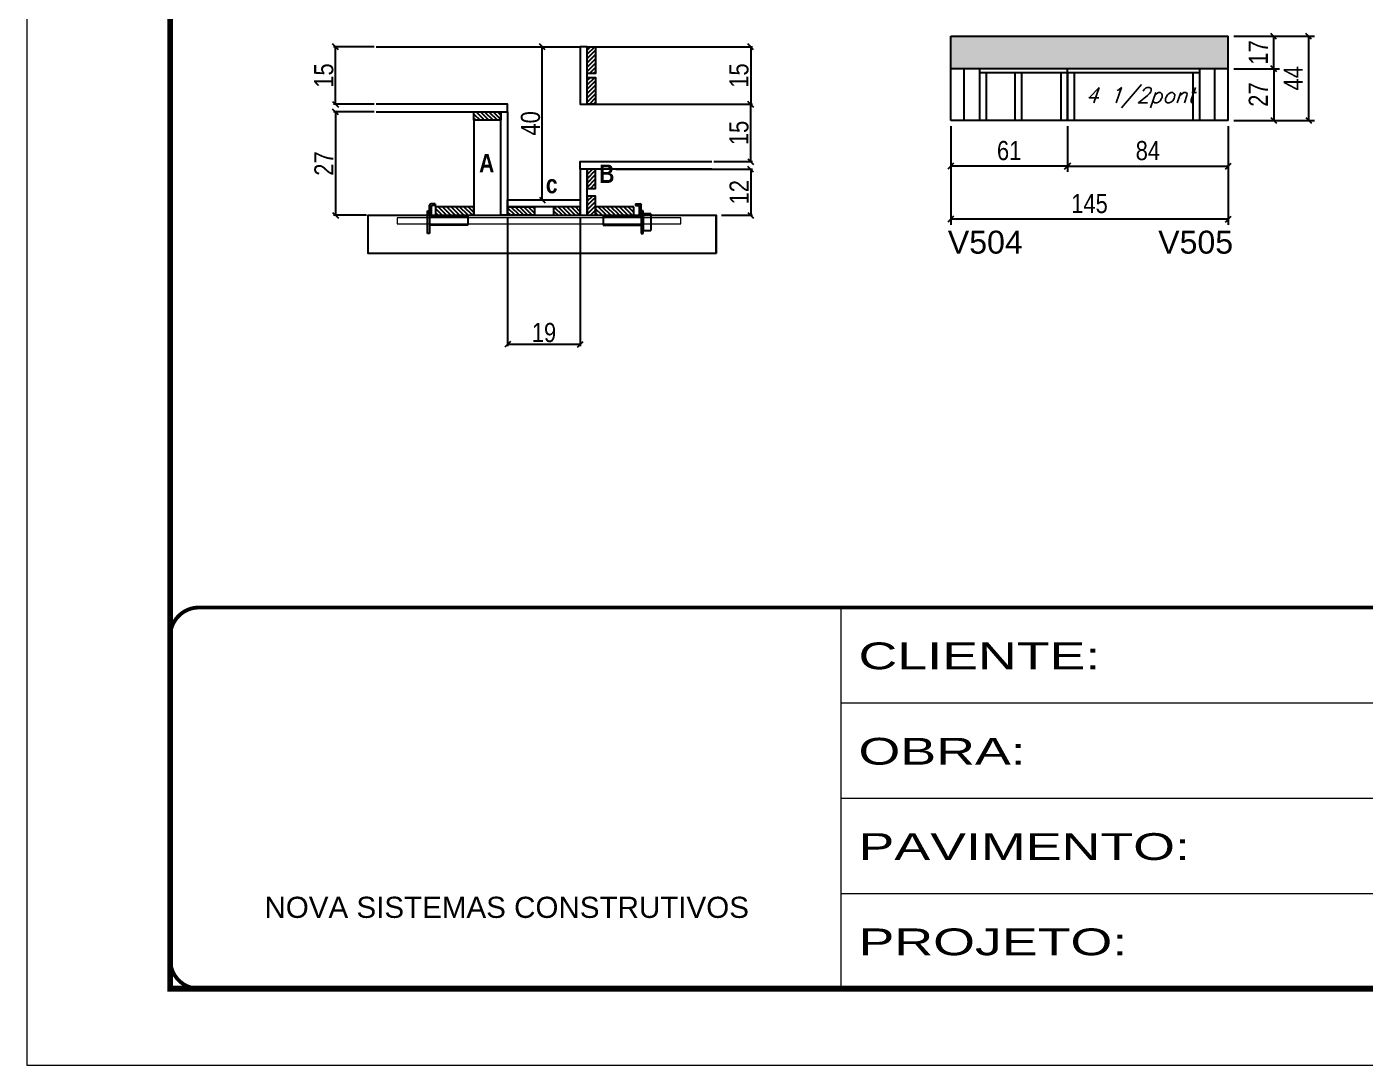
# Model space of a CAD drawing. Extents: x 3309 to 9590, y -2522 to 14608.
# Drawn here: x 8078 to 8777, y 10112 to 10655 of the extents above; entities that cross this region are included whole.
import ezdxf

# ---------------------------------------------------------------- set-up
doc = ezdxf.new("R2010")
doc.units = 0
doc.linetypes.add('CONTINUO', pattern=[0])
doc.linetypes.add('DASHED', pattern=[0.75, 0.5, -0.25])
for name, color, linetype in [('5', 5, 'Continuous'), ('barrote', 251, 'Continuous'), ('COTA', 241, 'Continuous'), ('detalhes', 4, 'Continuous'), ('Painéis', 200, 'Continuous'), ('presilha', 1, 'Continuous'), ('SARR_2.2x10', 60, 'Continuous'), ('SARR_2.2x7', 40, 'Continuous'), ('SARR_3.5x7', 81, 'Continuous'), ('texto', 7, 'Continuous')]:
    doc.layers.add(name, color=color, linetype=linetype)
for name, color, linetype, lineweight in [('CONCRETO', 251, 'Continuous', 25), ('Folhas', 255, 'Continuous', 9), ('SARRAFO DE PRESSAO', 251, 'DASHED', 9), ('SCO-___-LAJ', 2, 'Continuous', 0)]:
    doc.layers.add(name, color=color, linetype=linetype, lineweight=lineweight)
doc.styles.add('ARIAL', font='arial.ttf')
doc.styles.add('COTA TECNICA', font='techl___.ttf', dxfattribs={"height": 10})
doc.styles.add('COTA TECNICA 2X', font='techl___.ttf', dxfattribs={"height": 10})
doc.styles.add('Romans', font='romans.shx')
doc.styles.get("Standard").update_dxf_attribs({"font": 'arial.ttf'})
doc.styles.add('TECNICA', font='techb___.ttf', dxfattribs={"height": 10})
doc.styles.add('Tecnologia', font='')
doc.styles.get('Tecnologia').set_extended_font_data('Forgotten Futurist')
doc.dimstyles.new('PAINEL', dxfattribs={"dimtxt": 10, "dimasz": 3, "dimexe": 3, "dimexo": 3, "dimgap": 3, "dimtad": 1, "dimdec": 1, "dimzin": 12, "dimdsep": 46, "dimtxsty": 'COTA TECNICA', "dimblk1": 'OBLIQUE', "dimblk2": 'OBLIQUE', "dimsah": 1, "dimcen": 0.9, "dimclrd": 4, "dimclre": 4, "dimclrt": 240, "dimadec": 1, "dimazin": 3, "dimtfac": 1, "dimtdec": 1, "dimtmove": 0, "dimatfit": 3, "dimfxl": 1, "dimtolj": 1, "dimtzin": 12, "dimarcsym": 0})
doc.dimstyles.new('SECAO', dxfattribs={"dimscale": 0.333333, "dimtxt": 5, "dimasz": 9, "dimexe": 3, "dimexo": 3, "dimgap": 3, "dimtad": 1, "dimdec": 1, "dimlfac": 0.5, "dimzin": 12, "dimdsep": 46, "dimtxsty": 'COTA TECNICA 2X', "dimblk1": 'OBLIQUE', "dimblk2": 'OBLIQUE', "dimsah": 1, "dimcen": 0.9, "dimclrd": 4, "dimclre": 4, "dimclrt": 240, "dimadec": 1, "dimazin": 3, "dimtfac": 1, "dimtdec": 1, "dimtmove": 0, "dimatfit": 3, "dimfxl": 1, "dimtolj": 1, "dimtzin": 12, "dimarcsym": 0})
pattern_1 = [(135, (41564.4781, -112955.7535), (-1.122532015, -1.122532015), [])]

# ---------------------------------------------------------------- blocks, each defined once
blk = doc.blocks.new('9999999999')
at = {"color": 30, "linetype": 'CONTINUO'}
for p, q in [((98564.56, 34230.21), (98564.56, 34429.45)), ((98564.56, 34379.64), (99583.98, 34379.64)), ((98564.56, 34329.83), (99487.98, 34329.83)), ((98564.56, 34280.02), (99487.98, 34280.02))]:
    blk.add_line(p, q, dxfattribs=at)
at = {"color": 30, "linetype": 'CONTINUO', "const_width": 2}
blk.add_lwpolyline([(99583.98, 34230.21), (99583.98, 34414.45, 0.414214), (99568.98, 34429.45), (98228.98, 34429.45, 0.414214), (98213.98, 34414.45), (98213.98, 34245.21, 0.414214), (98228.98, 34230.21), (99583.98, 34230.21)], format="xyb", dxfattribs=at)
at = {"layer": 'Folhas'}
blk.add_lwpolyline([(98138.98, 34190.21), (99623.98, 34190.21), (99623.98, 35240.21), (98138.98, 35240.21)], close=True, dxfattribs=at)
at = {"layer": 'Folhas', "color": 30, "const_width": 3}
blk.add_lwpolyline([(98213.98, 34230.21), (99583.98, 34230.21), (99583.98, 35200.21), (98213.98, 35200.21)], close=True, dxfattribs=at)
at = {"color": 7, "linetype": 'Continuous', "ltscale": 5, "style": 'ARIAL'}
blk.add_text('NOVA SISTEMAS CONSTRUTIVOS', height=11.0592, dxfattribs=at).set_placement((98263.19, 34267.21))
at = {"layer": 'Folhas', "color": 7, "style": 'Tecnologia', "width": 1.5}
for s, p in [('CLIENTE:', (98573.65, 34397.17)), ('OBRA:', (98573.65, 34347.31)), ('PAVIMENTO:', (98573.65, 34297.5)), ('PROJETO:', (98573.65, 34247.69))]:
    blk.add_text(s, height=14, dxfattribs=at).set_placement(p)
blk = doc.blocks.new('_Oblique')
at = {"color": 0, "linetype": 'ByBlock', "lineweight": -2}
blk.add_line((-0.5, -0.5), (0.5, 0.5), dxfattribs=at)
blk = doc.blocks.new('*D306')
at = {"layer": 'COTA', "color": 4, "linetype": 'ByBlock', "lineweight": -2, "transparency": 16777216}
for p, q in [((8560.76, 10602.97), (8560.76, 10579.05)), ((8621.76, 10602.97), (8621.76, 10579.05)), ((8621.76, 10582.05), (8560.76, 10582.05))]:
    blk.add_line(p, q, dxfattribs=at)
at = {"layer": 'Defpoints', "color": 0, "linetype": 'ByBlock', "transparency": 16777216}
for p in [(8560.76, 10605.97), (8621.76, 10605.97), (8560.76, 10582.05)]:
    blk.add_point(p, dxfattribs=at)
at = {"layer": 'COTA', "color": 4, "linetype": 'ByBlock', "lineweight": -2, "transparency": 16777216, "xscale": 3, "yscale": 3, "zscale": 3, "rotation": 180}
blk.add_blockref('_Oblique', (8560.76, 10582.05), dxfattribs=at)
at = {"layer": 'COTA', "color": 4, "linetype": 'ByBlock', "lineweight": -2, "transparency": 16777216, "xscale": 3, "yscale": 3, "zscale": 3}
blk.add_blockref('_Oblique', (8621.76, 10582.05), dxfattribs=at)
at = {"layer": 'COTA', "color": 240, "linetype": 'ByBlock', "transparency": 16777216, "insert": (8591.26, 10590.15), "char_height": 10, "attachment_point": 5, "style": 'COTA TECNICA'}
blk.add_mtext('\\A1;61', dxfattribs=at)
blk = doc.blocks.new('*D309')
at = {"layer": 'COTA', "color": 4, "linetype": 'ByBlock', "lineweight": -2, "transparency": 16777216}
for p, q in [((8560.76, 10602.97), (8560.76, 10551.34)), ((8705.76, 10602.97), (8705.76, 10551.34)), ((8705.76, 10554.34), (8560.76, 10554.34))]:
    blk.add_line(p, q, dxfattribs=at)
at = {"layer": 'Defpoints', "color": 0, "linetype": 'ByBlock', "transparency": 16777216}
for p in [(8560.76, 10605.97), (8705.76, 10605.97), (8560.76, 10554.34)]:
    blk.add_point(p, dxfattribs=at)
at = {"layer": 'COTA', "color": 4, "linetype": 'ByBlock', "lineweight": -2, "transparency": 16777216, "xscale": 3, "yscale": 3, "zscale": 3, "rotation": 180}
blk.add_blockref('_Oblique', (8560.76, 10554.34), dxfattribs=at)
at = {"layer": 'COTA', "color": 4, "linetype": 'ByBlock', "lineweight": -2, "transparency": 16777216, "xscale": 3, "yscale": 3, "zscale": 3}
blk.add_blockref('_Oblique', (8705.76, 10554.34), dxfattribs=at)
at = {"layer": 'COTA', "color": 240, "linetype": 'ByBlock', "transparency": 16777216, "insert": (8633.26, 10562.45), "char_height": 10, "attachment_point": 5, "style": 'COTA TECNICA'}
blk.add_mtext('\\A1;145', dxfattribs=at)
blk = doc.blocks.new('*D307')
at = {"layer": 'COTA', "color": 4, "lineweight": -2, "transparency": 16777216}
for p, q in [((8621.76, 10602.97), (8621.76, 10579.05)), ((8705.76, 10602.97), (8705.76, 10579.05)), ((8621.76, 10582.05), (8705.76, 10582.05))]:
    blk.add_line(p, q, dxfattribs=at)
at = {"layer": 'Defpoints', "color": 0, "transparency": 16777216}
for p in [(8621.76, 10605.97, 0), (8705.76, 10605.97, 0), (8705.76, 10582.05)]:
    blk.add_point(p, dxfattribs=at)
at = {"layer": 'COTA', "color": 4, "lineweight": -2, "transparency": 16777216, "xscale": 3, "yscale": 3, "zscale": 3, "rotation": 180}
blk.add_blockref('_Oblique', (8621.76, 10582.05), dxfattribs=at)
at = {"layer": 'COTA', "color": 4, "lineweight": -2, "transparency": 16777216, "xscale": 3, "yscale": 3, "zscale": 3}
blk.add_blockref('_Oblique', (8705.76, 10582.05), dxfattribs=at)
at = {"layer": 'COTA', "color": 240, "transparency": 16777216, "insert": (8663.76, 10590.14), "char_height": 10, "attachment_point": 5, "style": 'COTA TECNICA'}
blk.add_mtext('\\A1;84', dxfattribs=at)
blk = doc.blocks.new('*D308')
at = {"layer": 'COTA', "color": 4, "lineweight": -2, "transparency": 16777216}
for p, q in [((8708.76, 10632.97), (8732.53, 10632.97)), ((8729.53, 10632.97), (8729.53, 10605.97)), ((8708.76, 10605.97), (8732.53, 10605.97))]:
    blk.add_line(p, q, dxfattribs=at)
at = {"layer": 'Defpoints', "color": 0, "transparency": 16777216}
for p in [(8705.76, 10632.97, 0), (8705.76, 10605.97, 0), (8729.53, 10605.97)]:
    blk.add_point(p, dxfattribs=at)
at = {"layer": 'COTA', "color": 4, "lineweight": -2, "transparency": 16777216, "xscale": 3, "yscale": 3, "zscale": 3}
for p, rotation in [((8729.53, 10632.97), 90), ((8729.53, 10605.97), 270)]:
    blk.add_blockref('_Oblique', p, dxfattribs=dict(at, rotation=rotation))
at = {"layer": 'COTA', "color": 240, "transparency": 16777216, "insert": (8721.46, 10619.47), "char_height": 10, "attachment_point": 5, "rotation": 90, "style": 'COTA TECNICA'}
blk.add_mtext('\\A1;27', dxfattribs=at)
blk = doc.blocks.new('*D310')
at = {"layer": 'COTA', "color": 4, "lineweight": -2, "transparency": 16777216}
for p, q in [((8708.76, 10649.97), (8732.53, 10649.97)), ((8729.53, 10632.97), (8729.53, 10649.97)), ((8708.76, 10632.97), (8732.53, 10632.97))]:
    blk.add_line(p, q, dxfattribs=at)
at = {"layer": 'Defpoints', "color": 0, "transparency": 16777216}
for p in [(8705.76, 10649.97, 0), (8729.53, 10649.97), (8705.76, 10632.97, 0)]:
    blk.add_point(p, dxfattribs=at)
at = {"layer": 'COTA', "color": 4, "lineweight": -2, "transparency": 16777216, "xscale": 3, "yscale": 3, "zscale": 3}
for p, rotation in [((8729.53, 10649.97), 90), ((8729.53, 10632.97), 270)]:
    blk.add_blockref('_Oblique', p, dxfattribs=dict(at, rotation=rotation))
at = {"layer": 'COTA', "color": 240, "transparency": 16777216, "insert": (8721.46, 10641.47), "char_height": 10, "attachment_point": 5, "rotation": 90, "style": 'COTA TECNICA'}
blk.add_mtext('\\A1;17', dxfattribs=at)
blk = doc.blocks.new('*D311')
at = {"layer": 'COTA', "color": 4, "lineweight": -2, "transparency": 16777216}
for p, q in [((8708.76, 10649.97), (8750.79, 10649.97)), ((8747.79, 10649.97), (8747.79, 10605.97)), ((8708.76, 10605.97), (8750.79, 10605.97))]:
    blk.add_line(p, q, dxfattribs=at)
at = {"layer": 'Defpoints', "color": 0, "transparency": 16777216}
for p in [(8705.76, 10649.97, 0), (8705.76, 10605.97, 0), (8747.79, 10605.97)]:
    blk.add_point(p, dxfattribs=at)
at = {"layer": 'COTA', "color": 4, "lineweight": -2, "transparency": 16777216, "xscale": 3, "yscale": 3, "zscale": 3}
for p, rotation in [((8747.79, 10649.97), 90), ((8747.79, 10605.97), 270)]:
    blk.add_blockref('_Oblique', p, dxfattribs=dict(at, rotation=rotation))
at = {"layer": 'COTA', "color": 240, "transparency": 16777216, "insert": (8739.72, 10627.97), "char_height": 10, "attachment_point": 5, "rotation": 90, "style": 'COTA TECNICA'}
blk.add_mtext('\\A1;44', dxfattribs=at)
blk = doc.blocks.new('*D345')
at = {"layer": 'COTA', "color": 4, "lineweight": -2, "transparency": 16777216}
for p, q in [((8329.15, 10555.42), (8329.15, 10487.94)), ((8367.15, 10555.42), (8367.15, 10487.94)), ((8329.15, 10488.94), (8367.15, 10488.94))]:
    blk.add_line(p, q, dxfattribs=at)
at = {"layer": 'Defpoints', "color": 0, "transparency": 16777216}
for p in [(8329.15, 10556.42), (8367.15, 10556.42), (8367.15, 10488.94)]:
    blk.add_point(p, dxfattribs=at)
at = {"layer": 'COTA', "color": 4, "lineweight": -2, "transparency": 16777216, "xscale": 3, "yscale": 3, "zscale": 3, "rotation": 180}
blk.add_blockref('_Oblique', (8329.15, 10488.94), dxfattribs=at)
at = {"layer": 'COTA', "color": 4, "lineweight": -2, "transparency": 16777216, "xscale": 3, "yscale": 3, "zscale": 3}
blk.add_blockref('_Oblique', (8367.15, 10488.94), dxfattribs=at)
at = {"layer": 'COTA', "color": 240, "transparency": 16777216, "insert": (8348.15, 10495.03), "char_height": 10, "attachment_point": 5, "style": 'COTA TECNICA 2X'}
blk.add_mtext('\\A1;19', dxfattribs=at)
blk = doc.blocks.new('PRESILHA METÁLICA 1')
at = {"layer": 'presilha'}
for p, q in [((12, 21), (8.6, 21)), ((12, 21), (12, 19.5)), ((0, 13), (6, 13)), ((0, 13), (0, 0)), ((6, 15.5), (7.5, 15.5)), ((6, -2.5), (6, 15.5)), ((6, 13), (6, 0)), ((7.5, 10.6), (7.5, 19.9)), ((7.5, 15.5), (7.5, -2.5)), ((9, 11.6), (9, 18.9)), ((12, 19.5), (9.6, 19.5)), ((37.5, 11), (9.6, 11)), ((37.5, 11), (37.5, 4.1)), ((6, 0), (0, 0)), ((37.5, 4.1), (7.5, 4.1)), ((7.5, -2.5), (6, -2.5))]:
    blk.add_line(p, q, dxfattribs=at)
for centre, radius, start, end in [((8.6, 19.9), 1.14, 90, 180), ((9.6, 18.9), 0.57, 90, 180), ((9.6, 11.6), 0.57, 180, 270)]:
    blk.add_arc(centre, radius, start, end, dxfattribs=at)
blk = doc.blocks.new('PRESILHA METÁLICA 2')
at = {"layer": 'presilha'}
for p, q in [((-5.2, 23.5), (-5.2, 22)), ((-5.2, 23.5), (-1.9, 23.5)), ((-5.2, 22), (-2.8, 22)), ((-2.2, 14.1), (-2.2, 21.4)), ((-0.8, 14.6), (-0.8, 22.4)), ((-30.8, 13.5), (-30.8, 6.6)), ((-30.8, 13.5), (-2.8, 13.5)), ((0.8, 18), (-0.8, 18)), ((-0.8, 18), (-0.8, 0)), ((0.8, 0), (0.8, 18)), ((-30.8, 6.6), (-0.8, 6.6)), ((-0.8, 0), (0.8, 0))]:
    blk.add_line(p, q, dxfattribs=at)
for centre, radius, start, end in [((-2.8, 21.4), 0.57, 0, 90), ((-1.9, 22.4), 1.14, 0, 90), ((-2.8, 14.1), 0.57, 270, 0)]:
    blk.add_arc(centre, radius, start, end, dxfattribs=at)
blk = doc.blocks.new('*D341')
at = {"layer": 'COTA', "color": 4, "lineweight": -2, "transparency": 16777216}
for p, q in [((8385.75, 10580.42), (8457.2, 10580.42)), ((8456.2, 10580.42), (8456.2, 10556.42)), ((8440.96, 10556.42), (8457.2, 10556.42))]:
    blk.add_line(p, q, dxfattribs=at)
at = {"layer": 'Defpoints', "color": 0, "transparency": 16777216}
for p in [(8384.75, 10580.42), (8439.96, 10556.42), (8456.2, 10556.42)]:
    blk.add_point(p, dxfattribs=at)
at = {"layer": 'COTA', "color": 4, "lineweight": -2, "transparency": 16777216, "xscale": 3, "yscale": 3, "zscale": 3}
for p, rotation in [((8456.2, 10580.42), 90), ((8456.2, 10556.42), 270)]:
    blk.add_blockref('_Oblique', p, dxfattribs=dict(at, rotation=rotation))
at = {"layer": 'COTA', "color": 240, "transparency": 16777216, "insert": (8450.14, 10568.42), "char_height": 10, "attachment_point": 5, "rotation": 90, "style": 'COTA TECNICA 2X'}
blk.add_mtext('\\A1;12', dxfattribs=at)
blk = doc.blocks.new('*D342')
at = {"layer": 'COTA', "color": 4, "lineweight": -2, "transparency": 16777216}
for p, q in [((8259.45, 10610.42), (8238.23, 10610.42)), ((8239.23, 10610.42), (8239.23, 10556.42)), ((8255.34, 10556.42), (8238.23, 10556.42))]:
    blk.add_line(p, q, dxfattribs=at)
at = {"layer": 'Defpoints', "color": 0, "transparency": 16777216}
for p in [(8260.45, 10610.42), (8239.23, 10556.42), (8256.34, 10556.42)]:
    blk.add_point(p, dxfattribs=at)
at = {"layer": 'COTA', "color": 4, "lineweight": -2, "transparency": 16777216, "xscale": 3, "yscale": 3, "zscale": 3}
for p, rotation in [((8239.23, 10610.42), 90), ((8239.23, 10556.42), 270)]:
    blk.add_blockref('_Oblique', p, dxfattribs=dict(at, rotation=rotation))
at = {"layer": 'COTA', "color": 240, "transparency": 16777216, "insert": (8233.16, 10583.42), "char_height": 10, "attachment_point": 5, "rotation": 90, "style": 'COTA TECNICA 2X'}
blk.add_mtext('\\A1;27', dxfattribs=at)
blk = doc.blocks.new('*D343')
at = {"layer": 'COTA', "color": 4, "lineweight": -2, "transparency": 16777216}
for p, q in [((8330.15, 10644.42), (8348.25, 10644.42)), ((8347.25, 10564.42), (8347.25, 10644.42)), ((8330.15, 10564.42), (8348.25, 10564.42))]:
    blk.add_line(p, q, dxfattribs=at)
at = {"layer": 'Defpoints', "color": 0, "transparency": 16777216}
for p in [(8329.15, 10644.42), (8347.25, 10644.42), (8329.15, 10564.42)]:
    blk.add_point(p, dxfattribs=at)
at = {"layer": 'COTA', "color": 4, "lineweight": -2, "transparency": 16777216, "xscale": 3, "yscale": 3, "zscale": 3}
for p, rotation in [((8347.25, 10644.42), 90), ((8347.25, 10564.42), 270)]:
    blk.add_blockref('_Oblique', p, dxfattribs=dict(at, rotation=rotation))
at = {"layer": 'COTA', "color": 240, "transparency": 16777216, "insert": (8341.15, 10604.42), "char_height": 10, "attachment_point": 5, "rotation": 90, "style": 'COTA TECNICA 2X'}
blk.add_mtext('\\A1;40', dxfattribs=at)
blk = doc.blocks.new('*D344')
at = {"layer": 'COTA', "color": 4, "lineweight": -2, "transparency": 16777216}
for p, q in [((8259.45, 10644.42), (8238.23, 10644.42)), ((8239.23, 10614.42), (8239.23, 10644.42)), ((8259.45, 10614.42), (8238.23, 10614.42))]:
    blk.add_line(p, q, dxfattribs=at)
at = {"layer": 'Defpoints', "color": 0, "transparency": 16777216}
for p in [(8239.23, 10644.42), (8260.45, 10644.42), (8260.45, 10614.42)]:
    blk.add_point(p, dxfattribs=at)
at = {"layer": 'COTA', "color": 4, "lineweight": -2, "transparency": 16777216, "xscale": 3, "yscale": 3, "zscale": 3}
for p, rotation in [((8239.23, 10644.42), 90), ((8239.23, 10614.42), 270)]:
    blk.add_blockref('_Oblique', p, dxfattribs=dict(at, rotation=rotation))
at = {"layer": 'COTA', "color": 240, "transparency": 16777216, "insert": (8233.12, 10629.42), "char_height": 10, "attachment_point": 5, "rotation": 90, "style": 'COTA TECNICA 2X'}
blk.add_mtext('\\A1;15', dxfattribs=at)
blk = doc.blocks.new('*D346')
at = {"layer": 'COTA', "color": 4, "lineweight": -2, "transparency": 16777216}
for p, q in [((8371.75, 10644.42), (8457.2, 10644.42)), ((8456.2, 10644.42), (8456.2, 10614.42)), ((8385.75, 10614.42), (8457.2, 10614.42))]:
    blk.add_line(p, q, dxfattribs=at)
at = {"layer": 'Defpoints', "color": 0, "transparency": 16777216}
for p in [(8370.75, 10644.42), (8384.75, 10614.42), (8456.2, 10614.42)]:
    blk.add_point(p, dxfattribs=at)
at = {"layer": 'COTA', "color": 4, "lineweight": -2, "transparency": 16777216, "xscale": 3, "yscale": 3, "zscale": 3}
for p, rotation in [((8456.2, 10644.42), 90), ((8456.2, 10614.42), 270)]:
    blk.add_blockref('_Oblique', p, dxfattribs=dict(at, rotation=rotation))
at = {"layer": 'COTA', "color": 240, "transparency": 16777216, "insert": (8450.09, 10629.42), "char_height": 10, "attachment_point": 5, "rotation": 90, "style": 'COTA TECNICA 2X'}
blk.add_mtext('\\A1;15', dxfattribs=at)
blk = doc.blocks.new('*D347')
at = {"layer": 'COTA', "color": 4, "lineweight": -2, "transparency": 16777216}
for p, q in [((8385.75, 10614.42), (8457.2, 10614.42)), ((8456.2, 10584.42), (8456.2, 10614.42)), ((8436.85, 10584.42), (8457.2, 10584.42))]:
    blk.add_line(p, q, dxfattribs=at)
at = {"layer": 'Defpoints', "color": 0, "transparency": 16777216}
for p in [(8384.75, 10614.42), (8456.2, 10614.42), (8435.85, 10584.42)]:
    blk.add_point(p, dxfattribs=at)
at = {"layer": 'COTA', "color": 4, "lineweight": -2, "transparency": 16777216, "xscale": 3, "yscale": 3, "zscale": 3}
for p, rotation in [((8456.2, 10614.42), 90), ((8456.2, 10584.42), 270)]:
    blk.add_blockref('_Oblique', p, dxfattribs=dict(at, rotation=rotation))
at = {"layer": 'COTA', "color": 240, "transparency": 16777216, "insert": (8450.09, 10599.42), "char_height": 10, "attachment_point": 5, "rotation": 90, "style": 'COTA TECNICA 2X'}
blk.add_mtext('\\A1;15', dxfattribs=at)

msp = doc.modelspace()

# ---------------------------------------------------------------- hatches: boundary and pattern name
at = {"layer": 'COTA'}
h = msp.add_hatch(dxfattribs=at)
h.set_pattern_fill('AR-CONC', color=256, scale=0.03)
h.set_pattern_definition([(50, (-369.347, 0), (5.46554, -0.4781726), [0.5715, -6.2865]), (355, (-369.347, 0), (-1.0573026, 5.7317054), [0.4572, -5.0292175]), (100.451445, (-368.8916, -0.04), (4.4082374, 5.2535326), [0.4857003, -5.3427073]), (46.1842, (-369.347, 1.524), (8.1323712, -1.26127), [0.85725, -9.42975]), (96.63556, (-368.669, 1.419), (7.122124, 7.4227837), [0.7285507, -8.014068]), (351.18415, (-369.347, 1.524), (7.122124, 7.4227837), [0.685799, -7.543792]), (21, (-368.585, 1.143), (4.5484317, -3.067956), [0.5715, -6.2865]), (326, (-368.585, 1.143), (1.8540609, 5.525639), [0.4572, -5.0292]), (71.451445, (-368.206, 0.8873), (6.4024926, 2.457683), [0.4857003, -5.3426981]), (37.5, (-369.347, 0), (0.0926581, 2.53665117), [0, -4.96824, 0, -5.1054, 0, -5.04825]), (7.5, (-369.347, 0), (2.0045899, 3.00541724), [0, -2.91084, 0, -4.85394, 0, -1.92405]), (327.5, (-371.0463, 0), (4.06771786, -0.17186232), [0, -1.905, 0, -5.9436, 0, -7.8867]), (317.5, (-371.8083, 0), (4.4438754, 0.7627947), [0, -2.4765, 0, -3.94716, 0, -5.6007])])
h.paths.add_polyline_path([(8705.76, 10632.97), (8705.76, 10649.97), (8560.76, 10649.97), (8560.76, 10632.97)])
at = {"layer": 'SARR_2.2x10'}
h = msp.add_hatch(dxfattribs=at)
h.set_pattern_fill('ANSI31', color=256, scale=0.5, angle=90)
h.set_pattern_definition([(135, (41578.0781, -112955.7535), (-1.122532015, -1.122532015), [])])
h.paths.add_polyline_path([(8311.55, 10560.82), (8311.55, 10556.42), (8291.55, 10556.42), (8291.55, 10560.82)])
h = msp.add_hatch(dxfattribs=at)
h.set_pattern_fill('ANSI31', color=256, scale=0.5, angle=90)
h.set_pattern_definition([(135, (41475.2781, -112955.7535), (-1.122532015, -1.122532015), [])])
h.paths.add_polyline_path([(8395.15, 10560.82), (8395.15, 10556.42), (8375.15, 10556.42), (8375.15, 10560.82)])
at = {"layer": 'SARR_2.2x7'}
h = msp.add_hatch(dxfattribs=at)
h.set_pattern_fill('ANSI31', color=256, scale=0.5, angle=180)
h.set_pattern_definition([(225, (131887.3185, 43797.7455), (1.122532015, -1.122532015), [])])
h.paths.add_polyline_path([(8370.75, 10644.42), (8375.15, 10644.42), (8375.15, 10630.42), (8370.75, 10630.42)])
h = msp.add_hatch(dxfattribs=at)
h.set_pattern_fill('ANSI31', color=256, scale=0.5, angle=180)
h.set_pattern_definition([(225, (131887.3185, 43781.7455), (1.122532015, -1.122532015), [])])
h.paths.add_polyline_path([(8370.75, 10628.42), (8375.15, 10628.42), (8375.15, 10614.42), (8370.75, 10614.42)])
h = msp.add_hatch(dxfattribs=at)
h.set_pattern_fill('ANSI31', color=256, scale=0.5, angle=90)
h.set_pattern_definition([(135, (41478.8781, -112906.1535), (-1.122532015, -1.122532015), [])])
h.paths.add_polyline_path([(8325.55, 10610.42), (8325.55, 10606.02), (8311.55, 10606.02), (8311.55, 10610.42)])
h = msp.add_hatch(dxfattribs=at)
h.set_pattern_fill('ANSI31', color=256, scale=0.5, angle=180)
h.set_pattern_definition([(225, (131887.3185, 43694.5455), (1.122532015, -1.122532015), [])])
h.paths.add_polyline_path([(8370.75, 10570.42), (8375.15, 10570.42), (8375.15, 10580.42), (8370.75, 10580.42)])
h = msp.add_hatch(dxfattribs=at)
h.set_pattern_fill('ANSI31', color=256, scale=0.5, angle=180)
h.set_pattern_definition([(225, (131887.3185, 43680.5455), (1.122532015, -1.122532015), [])])
h.paths.add_polyline_path([(8370.75, 10556.42), (8375.15, 10556.42), (8375.15, 10566.42), (8370.75, 10566.42)])
h = msp.add_hatch(dxfattribs=at)
h.set_pattern_fill('ANSI31', color=256, scale=0.5, angle=90)
h.set_pattern_definition(pattern_1)
h.paths.add_polyline_path([(8343.15, 10560.82), (8343.15, 10556.42), (8329.15, 10556.42), (8329.15, 10560.82)])
h = msp.add_hatch(dxfattribs=at)
h.set_pattern_fill('ANSI31', color=256, scale=0.5, angle=90)
h.set_pattern_definition(pattern_1)
h.paths.add_polyline_path([(8353.15, 10556.42), (8353.15, 10560.82), (8367.15, 10560.82), (8367.15, 10556.42)])

# ---------------------------------------------------------------- linework, layer by layer
at = {"layer": 'barrote'}
msp.add_lwpolyline([(8438.2, 10536.42), (8256.29, 10536.42), (8256.29, 10556.42), (8438.2, 10556.42)], close=True, dxfattribs=at)
at = {"layer": 'CONCRETO', "linetype": 'Continuous'}
for p, q in [((8260.45, 10644.42), (8367.15, 10644.42)), ((8367.15, 10614.42), (8435.98, 10614.42))]:
    msp.add_line(p, q, dxfattribs=at)
at = {"layer": 'COTA'}
for p, q in [((8560.76, 10632.97, 0), (8560.76, 10649.97, 0)), ((8560.76, 10649.97, 0), (8705.76, 10649.97, 0)), ((8705.76, 10632.97, 0), (8705.76, 10649.97, 0)), ((8560.76, 10632.97, 0), (8560.76, 10632.97, 0)), ((8705.76, 10632.97, 0), (8705.76, 10632.97, 0))]:
    msp.add_line(p, q, dxfattribs=at)
at = {"layer": 'detalhes', "color": 250}
msp.add_line((8438.2, 10536.42), (8438.2, 10556.42), dxfattribs=at)
at = {"layer": 'Painéis', "linetype": 'ByBlock'}
for p, q in [((8705.76, 10632.97, 0), (8560.76, 10632.97, 0)), ((8560.76, 10605.97, 0), (8560.76, 10632.97, 0)), ((8621.76, 10605.97, 0), (8621.76, 10632.97, 0)), ((8705.76, 10605.97, 0), (8705.76, 10632.97, 0)), ((8705.76, 10605.97, 0), (8560.76, 10605.97, 0))]:
    msp.add_line(p, q, dxfattribs=at)
at = {"layer": 'Painéis', "linetype": 'Continuous'}
for points in [[(8370.75, 10614.42), (8370.75, 10644.42), (8367.15, 10644.42), (8367.15, 10614.42)], [(8325.55, 10556.42), (8325.55, 10610.42), (8329.15, 10610.42), (8329.15, 10556.42)], [(8370.75, 10556.42), (8370.75, 10580.42), (8367.15, 10580.42), (8367.15, 10556.42)], [(8329.15, 10564.42), (8367.15, 10564.42), (8367.15, 10560.82), (8329.15, 10560.82)]]:
    msp.add_lwpolyline(points, close=True, dxfattribs=at)
at = {"layer": 'Painéis', "linetype": 'Continuous', "elevation": 0}
msp.add_lwpolyline([(8260.45, 10610.42), (8329.15, 10610.42), (8329.15, 10614.42), (8260.45, 10614.42)], dxfattribs=at)
at = {"layer": 'Painéis', "linetype": 'Continuous'}
msp.add_lwpolyline([(8435.85, 10580.42), (8367.15, 10580.42), (8367.15, 10584.42), (8435.85, 10584.42)], dxfattribs=at)
at = {"layer": 'SARR_2.2x10'}
for points in [[(8311.55, 10560.82), (8291.55, 10560.82), (8291.55, 10556.42), (8311.55, 10556.42)], [(8395.15, 10560.82), (8375.15, 10560.82), (8375.15, 10556.42), (8395.15, 10556.42)]]:
    msp.add_lwpolyline(points, close=True, dxfattribs=at)
at = {"layer": 'SARR_2.2x7', "linetype": 'Continuous'}
for p, q in [((8567.76, 10605.97, 0), (8567.76, 10632.97, 0)), ((8698.76, 10605.97, 0), (8698.76, 10632.97, 0)), ((8621.76, 10630.77, 0), (8575.76, 10630.77, 0)), ((8690.76, 10630.77, 0), (8621.76, 10630.77, 0)), ((8621.76, 10630.77, 0), (8621.76, 10630.77, 0))]:
    msp.add_line(p, q, dxfattribs=at)
at = {"layer": 'SARR_2.2x7'}
for points in [[(8370.75, 10630.42), (8370.75, 10644.42), (8375.15, 10644.42), (8375.15, 10630.42)], [(8370.75, 10614.42), (8370.75, 10628.42), (8375.15, 10628.42), (8375.15, 10614.42)], [(8370.75, 10580.42), (8370.75, 10570.42), (8375.15, 10570.42), (8375.15, 10580.42)], [(8370.75, 10566.42), (8370.75, 10556.42), (8375.15, 10556.42), (8375.15, 10566.42)], [(8329.15, 10560.82), (8343.15, 10560.82), (8343.15, 10556.42), (8329.15, 10556.42)], [(8367.15, 10560.82), (8353.15, 10560.82), (8353.15, 10556.42), (8367.15, 10556.42)]]:
    msp.add_lwpolyline(points, close=True, dxfattribs=at)
at = {"layer": 'SARR_2.2x7', "elevation": 0}
msp.add_lwpolyline([(8311.55, 10610.42), (8325.55, 10610.42), (8325.55, 10606.02), (8311.55, 10606.02)], close=True, dxfattribs=at)
at = {"layer": 'SARR_3.5x7'}
for p, q in [((8575.76, 10632.97, 0), (8575.76, 10605.97, 0)), ((8690.76, 10632.97, 0), (8690.76, 10605.97, 0)), ((8579.26, 10630.77, 0), (8579.26, 10605.97, 0)), ((8594.21, 10630.77, 0), (8594.21, 10605.97, 0)), ((8597.71, 10630.77, 0), (8597.71, 10605.97, 0)), ((8618.26, 10630.77, 0), (8618.26, 10605.97, 0)), ((8621.76, 10630.77, 0), (8621.76, 10605.97, 0)), ((8625.26, 10630.77, 0), (8625.26, 10605.97, 0)), ((8687.26, 10630.77, 0), (8687.26, 10605.97, 0))]:
    msp.add_line(p, q, dxfattribs=at)
msp.add_lwpolyline([(8325.55, 10606.02), (8311.55, 10606.02), (8311.55, 10556.42), (8325.55, 10556.42)], close=True, dxfattribs=at)
at = {"layer": 'SCO-___-LAJ', "color": 1}
msp.add_lwpolyline([(8419.6, 10555.08), (8271.37, 10555.08), (8271.37, 10551.88), (8419.6, 10551.88)], close=True, dxfattribs=at)

# ---------------------------------------------------------------- block references
at = {"layer": 'presilha', "xscale": -0.6666666666666666, "yscale": 0.6666666666666666, "zscale": 0.6666666666666666}
for name, p in [('PRESILHA METÁLICA 2', (8287.87, 10546.78)), ('PRESILHA METÁLICA 1', (8404.02, 10548.45))]:
    msp.add_blockref(name, p, dxfattribs=at)
at = {"layer": 'SARRAFO DE PRESSAO', "color": 6, "linetype": 'ByBlock'}
msp.add_blockref('9999999999', (-90061.11, -24078.07), dxfattribs=at)

# ---------------------------------------------------------------- texts
at = {"layer": '5', "linetype": 'Continuous'}
for s, p in [('V504', (8559.22, 10536.33, 0)), ('V505', (8669.16, 10536.33, 0))]:
    msp.add_text(s, height=12, rotation=359.99996, dxfattribs=at).set_placement(p)
at = {"layer": 'detalhes', "style": 'TECNICA'}
for s, p in [('A', (8314.25, 10578.84)), ('B', (8377.03, 10573.31)), ('c', (8349.15, 10567.89))]:
    msp.add_text(s, height=9.6, dxfattribs=at).set_placement(p)
at = {"layer": 'texto', "color": 2, "insert": (8659.71, 10617.81, 0), "char_height": 8, "attachment_point": 5, "style": 'Romans'}
msp.add_mtext('{\\Q19;\\C256;4 1/2pont}', dxfattribs=at)

# ---------------------------------------------------------------- dimensions: what is measured, and where the dimension line sits
at = {"layer": 'COTA'}
for base, p1, p2, dimstyle, picture, middle in [((8729.53, 10649.97), (8705.76, 10632.97, 0), (8705.76, 10649.97, 0), 'PAINEL', '*D310', (8721.46, 10641.47)), ((8747.79, 10605.97), (8705.76, 10649.97, 0), (8705.76, 10605.97, 0), 'PAINEL', '*D311', (8739.72, 10627.97)), ((8239.23, 10644.42), (8260.45, 10614.42), (8260.45, 10644.42), 'SECAO', '*D344', (8233.12, 10629.42)), ((8456.2, 10614.42), (8370.75, 10644.42), (8384.75, 10614.42), 'SECAO', '*D346', (8450.09, 10629.42)), ((8729.53, 10605.97, 0), (8705.76, 10632.97, 0), (8705.76, 10605.97, 0), 'PAINEL', '*D308', (8721.46, 10619.47, 0)), ((8239.23, 10556.42, 0), (8260.45, 10610.42), (8256.34, 10556.42, 0), 'SECAO', '*D342', (8233.16, 10583.42, 0)), ((8456.2, 10614.42), (8435.85, 10584.42), (8384.75, 10614.42), 'SECAO', '*D347', (8450.09, 10599.42)), ((8456.2, 10556.42, 0), (8384.75, 10580.42), (8439.96, 10556.42, 0), 'SECAO', '*D341', (8450.14, 10568.42, 0))]:
    dim = msp.add_linear_dim(base=base, p1=p1, p2=p2, angle=90, dimstyle=dimstyle, dxfattribs=at)
    dim.commit()
    dim.dimension.update_dxf_attribs({"geometry": picture, "text_midpoint": middle})
for base, p1, p2, angle, picture, middle in [((8347.25, 10644.42), (8329.15, 10564.42), (8329.15, 10644.42), 90, '*D343', (8347.25, 10604.42)), ((8367.15, 10488.94), (8329.15, 10556.42), (8367.15, 10556.42), 0, '*D345', (8348.15, 10488.94))]:
    dim = msp.add_linear_dim(base=base, p1=p1, p2=p2, angle=angle, dimstyle='SECAO', dxfattribs=at)
    dim.commit()
    dim.dimension.update_dxf_attribs({"geometry": picture, "text_midpoint": middle, "dimtype": 160})
at = {"layer": 'COTA', "linetype": 'ByBlock'}
dim = msp.add_linear_dim(base=(8560.76, 10582.05, 0), p1=(8621.76, 10605.97, 0), p2=(8560.76, 10605.97, 0), angle=180, dimstyle='PAINEL', override={"dimtmove": 1}, dxfattribs=at)
dim.commit()
dim.dimension.update_dxf_attribs({"geometry": '*D306', "text_midpoint": (8591.26, 10590.15, 0)})
dim = msp.add_linear_dim(base=(8560.76, 10554.34, 0), p1=(8705.76, 10605.97, 0), p2=(8560.76, 10605.97, 0), angle=180, dimstyle='PAINEL', dxfattribs=at)
dim.commit()
dim.dimension.update_dxf_attribs({"geometry": '*D309', "text_midpoint": (8633.26, 10562.45, 0)})
at = {"layer": 'COTA'}
dim = msp.add_linear_dim(base=(8705.76, 10582.05, 0), p1=(8621.76, 10605.97, 0), p2=(8705.76, 10605.97, 0), dimstyle='PAINEL', dxfattribs=at)
dim.commit()
dim.dimension.update_dxf_attribs({"geometry": '*D307', "text_midpoint": (8663.76, 10590.14, 0)})

doc.saveas('drawing.dxf')
